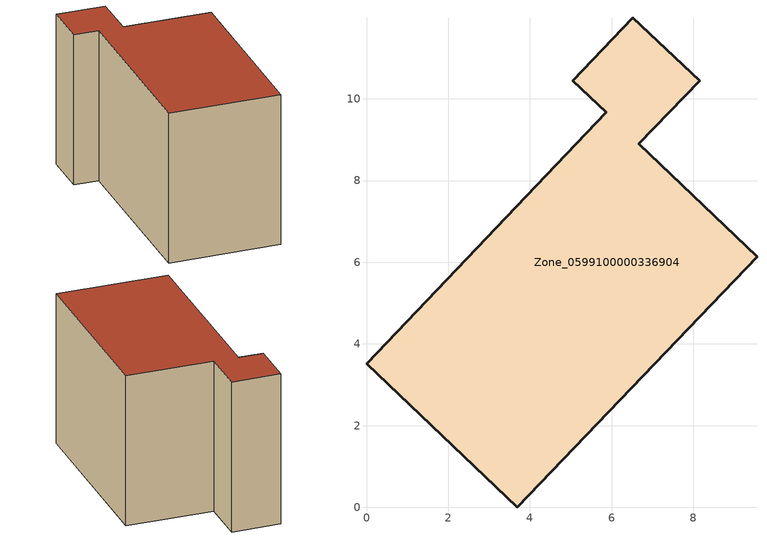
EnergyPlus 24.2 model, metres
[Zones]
Zone_0599100000336904
 floor ground (C_G): 5.05,10.45 6.52,11.99 8.15,10.45 6.67,8.9 9.56,6.14 3.69,0 0,3.52 5.87,9.67 z3.2
 wall outside (C_F): 3.69,0 9.56,6.14 6.67,8.9 8.15,10.45 6.52,11.99 5.05,10.45 5.87,9.67 0,3.52 3.69,0 z3.2:10.29
 roof outside (C_R): 6.52,11.99 5.05,10.45 5.87,9.67 0,3.52 3.69,0 9.56,6.14 6.67,8.9 8.15,10.45 z10.29
[BUILDING]
Pand.0599100000336904: North Axis=0; Terrain=City; Loads Convergence Tolerance Value=0.04; Temperature Convergence Tolerance Value=0.4; Solar Distribution=FullExterior; Maximum Number of Warmup Days=25; Minimum Number of Warmup Days=1
[Site:Location]
Rotterdam.The.Hague.AP_ZH_NLD Design_Conditions: Latitude=51.96; Longitude=4.45; Time Zone=1; Elevation=-4.5
[SITE:GROUNDTEMPERATURE:BUILDINGSURFACE]
18, 18, 18, 18, 18, 18, 18, 18, 18, 18, 18, 18
[MATERIAL] Thermal Absorptance=0.9; Solar Absorptance=0.7; Visible Absorptance=0.7
Name | Roughness | Thickness | Conductivity | Density | Specific Heat
G.TI.1975-1991 | MediumSmooth | 0.15 | 0.288461 | 540 | 1210
F.TI.1975-1991 | Rough | 0.3 | 0.230769 | 1920 | 840
R.TI.1975-1991 | MediumRough | 0.2 | 0.153846 | 1500 | 1000
[CONSTRUCTION]
C_G: G.TI.1975-1991
C_F: F.TI.1975-1991
C_R: R.TI.1975-1991
[ZONE]
Zone_0599100000336904: Type=1; Multiplier=1; Ceiling Height=Autocalculate; Volume=Autocalculate; Floor Area=autocalculate; Part of Total Floor Area=Yes
[ZONEINFILTRATION:DESIGNFLOWRATE]
Infil_Zone_0599100000336904: Zone or ZoneList or Space or SpaceList=Zone_0599100000336904; Schedule=AlwaysOn; Design Flow Rate Calculation Method=Flow/Area; Flow Rate per Floor Area=0.003; Constant Term Coefficient=1; Temperature Term Coefficient=0; Velocity Term Coefficient=0; Velocity Squared Term Coefficient=0
[HVACTEMPLATE:ZONE:IDEALLOADSAIRSYSTEM]
Zone_0599100000336904: Maximum Heating Supply Air Temperature=50; Minimum Cooling Supply Air Temperature=13; Maximum Heating Supply Air Humidity Ratio=0.0156; Minimum Cooling Supply Air Humidity Ratio=0.0077; Heating Limit=NoLimit; Cooling Limit=NoLimit; Dehumidification Control Type=ConstantSensibleHeatRatio; Cooling Sensible Heat Ratio=0.7; Dehumidification Setpoint=60; Humidification Control Type=None; Humidification Setpoint=30; Outdoor Air Method=None; Outdoor Air Flow Rate per Person=0.00944; Outdoor Air Flow Rate per Zone Floor Area=0; Outdoor Air Flow Rate per Zone=0; Demand Controlled Ventilation Type=None; Outdoor Air Economizer Type=NoEconomizer; Heat Recovery Type=None; Sensible Heat Recovery Effectiveness=0.7; Latent Heat Recovery Effectiveness=0.65
[ZONECONTROL:THERMOSTAT]
ThermostatControl_Zone_0599100000336904: Zone or ZoneList=Zone_0599100000336904; Control Type Schedule=DualSetpointControlType; Control 1=Thermostat_Zone_0599100000336904; Temperature Difference Between Cutout And Setpoint=0
[THERMOSTATSETPOINT:DUALSETPOINT]
Thermostat_Zone_0599100000336904: Heating Setpoint Temperature Schedule=HeatingSetpoint_Zone_0599100000336904; Cooling Setpoint Temperature Schedule=CoolingSetpoint_Zone_0599100000336904
[SCHEDULE:COMPACT]
HeatingSetpoint_Zone_0599100000336904: Through: 12/31, For: AllDays, Until: 24:00, 21
CoolingSetpoint_Zone_0599100000336904: Through: 12/31, For: AllDays, Until: 24:00, 24
DualSetpointControlType: Through: 12/31, For: AllDays, Until: 24:00, 4
AlwaysOn: Through: 12/31, For: AllDays, Until: 24:00, 1
